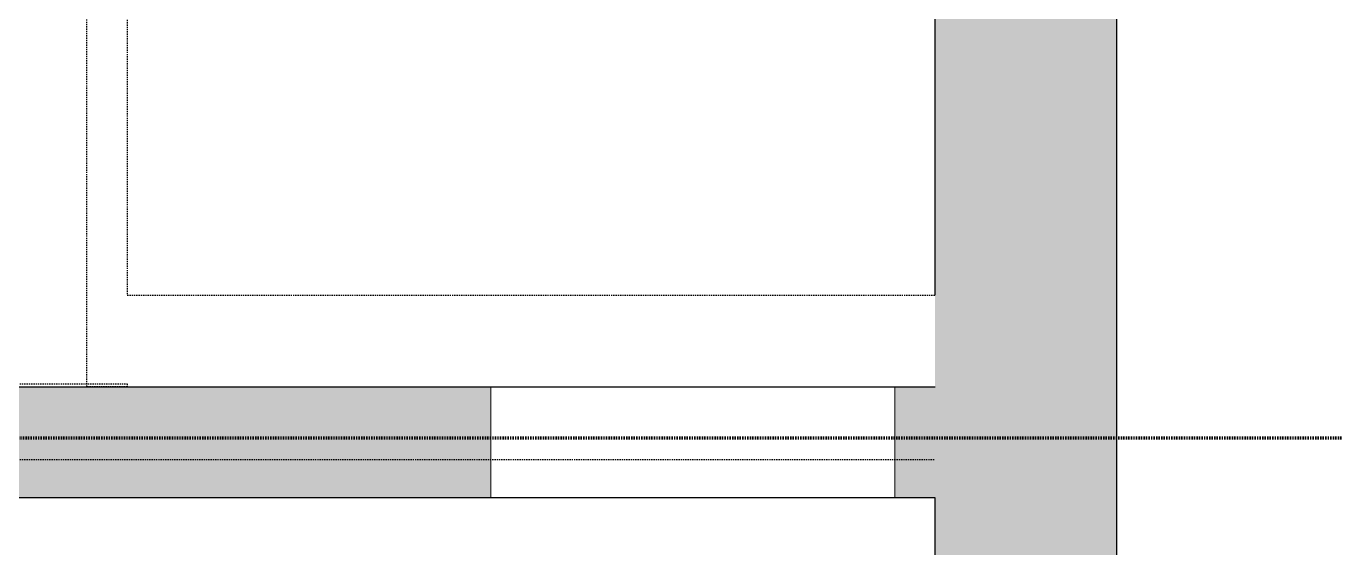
# Model space of a CAD drawing. Header units: inches. Extents: x -1176 to 1545, y -2552 to 978.
# Drawn here: x -862.1 to -732.4, y -178.9 to -127.3 of the extents above; entities that cross this region are included whole.
import ezdxf

# ---------------------------------------------------------------- set-up
doc = ezdxf.new("R2010")
doc.units = ezdxf.units.IN
doc.header["$MEASUREMENT"] = 0
doc.linetypes.add('Dash', pattern=[0.25, 0.125, -0.125])
doc.linetypes.add('Demolished', pattern=[0.1875, 0.125, -0.0625])
for name, color, linetype, lineweight in [('A-ANNO-MATC', 214, 'Dash', 140), ('A-WALL', 113, 'Continuous', 18), ('A-WALL-PATT', 111, 'Continuous', 18)]:
    doc.layers.add(name, color=color, linetype=linetype, lineweight=lineweight)

msp = doc.modelspace()

# ---------------------------------------------------------------- hatches: boundary and pattern name
at = {"layer": 'A-WALL-PATT'}
h = msp.add_hatch(color=250, dxfattribs=at)
h.paths.add_polyline_path([(-754.04, -1262.19), (-754.04, -1210.19), (-772.04, -1210.19), (-772.04, -1262.19), (-757.66, -1262.19)], flags=0)
h.paths.add_polyline_path([(-769.38, -1170.19), (-754.04, -1170.19), (-754.04, -1093.3), (-772.04, -1093.3), (-772.04, -1170.19)], flags=0)
h.paths.add_polyline_path([(-754.04, -1053.19), (-754.04, -1004.19), (-772.04, -1004.19), (-772.04, -1053.19), (-757.66, -1053.19)], flags=0)
h.paths.add_polyline_path([(-757.66, -962.19), (-754.04, -962.19), (-754.04, -860.19), (-772.04, -860.19), (-772.04, -962.19)], flags=0)
h.paths.add_polyline_path([(-757.66, -818.19), (-754.04, -818.19), (-754.04, -716.19), (-772.04, -716.19), (-772.04, -818.19), (-769.38, -818.19)], flags=0)
h.paths.add_polyline_path([(-772.04, -674.19), (-754.04, -674.19), (-754.04, -572.19), (-772.04, -572.19), (-772.04, -666.25)], flags=0)
h.paths.add_polyline_path([(-772.04, -530.19), (-754.04, -530.19), (-754.04, -428.19), (-772.04, -428.19), (-772.04, -529.77)], flags=0)
h.paths.add_polyline_path([(-769.38, -386.19), (-754.04, -386.19), (-754.04, -278.19), (-772.04, -278.19), (-772.04, -386.19)], flags=0)
h.paths.add_polyline_path([(-757.66, -236.19), (-754.04, -236.19), (-754.04, -122.5), (-772.04, -122.5), (-772.04, -236.19)], flags=0)
h.paths.add_polyline_path([(-772.04, -80.5), (-754.04, -80.5), (-754.04, 16.25), (-772.04, 16.25), (-772.04, -72.63)], flags=0)
h = msp.add_hatch(color=250, dxfattribs=at)
h.paths.add_polyline_path([(-772.04, -173.93), (-772.04, -162.93), (-776.04, -162.93), (-776.04, -173.93)], flags=0)
h.paths.add_polyline_path([(-816.04, -173.93), (-816.04, -162.93), (-1017.06, -162.93), (-1017.06, -173.93), (-851.46, -173.93)], flags=0)

# ---------------------------------------------------------------- linework, layer by layer
at = {"layer": 'A-ANNO-MATC'}
msp.add_line((-1047.65, -167.98), (-664.65, -167.98), dxfattribs=at)
at = {"layer": 'A-WALL', "color": 250, "linetype": 'Demolished', "lineweight": 30}
for p, q in [((-856.07, -162.93), (-856.07, -95.13)), ((-852.07, -95.13), (-852.07, -153.87)), ((-852.07, -153.87), (-772.04, -153.87)), ((-1017.06, -162.63), (-852.07, -162.63)), ((-852.07, -162.93), (-856.07, -162.93)), ((-852.07, -162.63), (-852.07, -162.93)), ((-1017.06, -170.13), (-772.04, -170.13))]:
    msp.add_line(p, q, dxfattribs=at)
at = {"layer": 'A-WALL', "color": 8, "lineweight": 30}
for p, q in [((-772.04, -153.87), (-772.04, -122.5)), ((-754.04, -236.19), (-754.04, -122.5)), ((-1017.06, -162.93), (-772.04, -162.93)), ((-772.04, -173.93), (-1017.06, -173.93)), ((-772.04, -236.19), (-772.04, -173.93))]:
    msp.add_line(p, q, dxfattribs=at)
at = {"layer": 'A-WALL', "lineweight": 9}
for p, q in [((-816.04, -173.93), (-816.04, -162.93)), ((-776.04, -162.93), (-776.04, -173.93))]:
    msp.add_line(p, q, dxfattribs=at)
at = {"layer": 'A-WALL', "color": 7, "linetype": 'Demolished', "lineweight": 9}
for p, q in [((-816.04, -162.93), (-816.04, -173.93)), ((-776.04, -173.93), (-776.04, -162.93))]:
    msp.add_line(p, q, dxfattribs=at)

doc.saveas('drawing.dxf')
